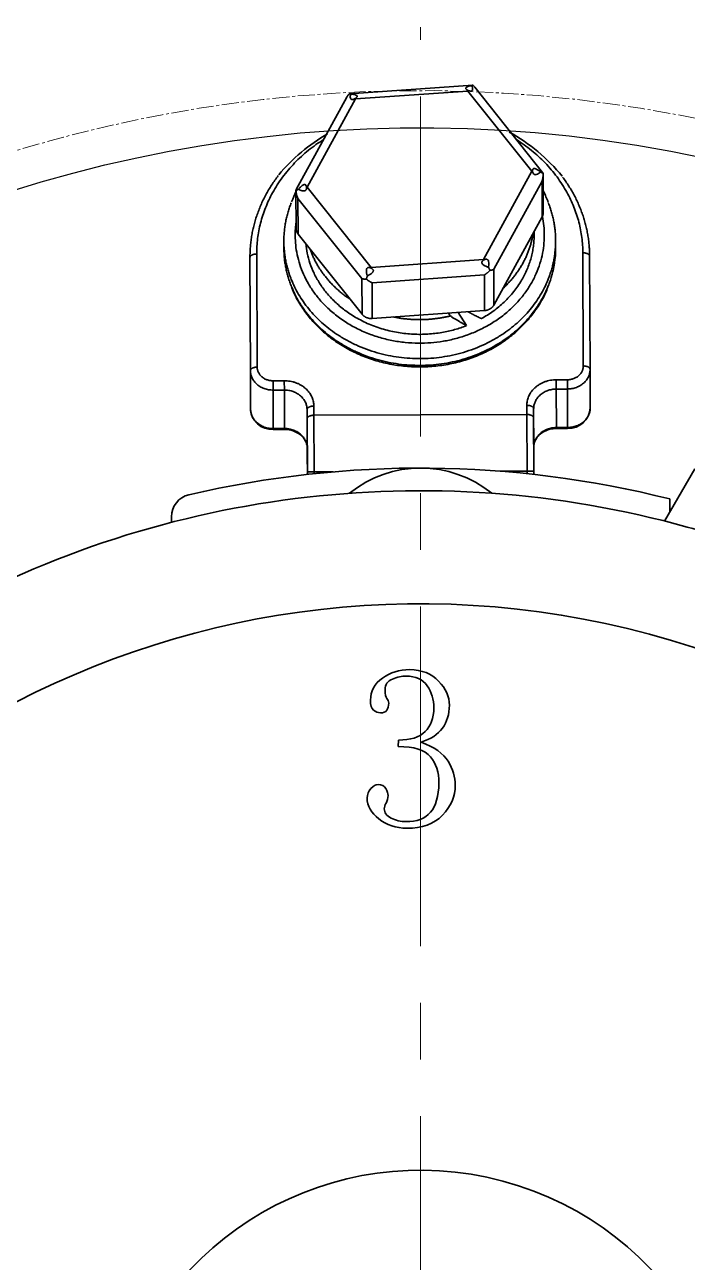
# Model space of a CAD drawing. Header units: millimetres. Extents: x -27384 to -11847, y 105622 to 113060.
# Drawn here: x -20653.7 to -20624.5, y 111218 to 111272.6 of the extents above; entities that cross this region are included whole.
import ezdxf

# ---------------------------------------------------------------- set-up
doc = ezdxf.new("R2010")
doc.units = ezdxf.units.MM
for name, pattern in [('CENTER2', [1.125, 0.75, -0.125, 0.125, -0.125]), ('DASHDOT', [25.4, 12.7, -6.35, 0, -6.35]), ('DASHED', [19.049999999999997, 12.7, -6.35]), ('HIDDEN', [9.524999999999999, 6.35, -3.175])]:
    doc.linetypes.add(name, pattern=pattern)
doc.layers.get('0').update_dxf_attribs({"color": 1, "linetype": 'DASHDOT'})
for name, color, linetype in [('01粗实线', 7, 'Continuous'), ('1', 4, 'Continuous'), ('3', 6, 'HIDDEN'), ('Default', 7, 'Continuous')]:
    doc.layers.add(name, color=color, linetype=linetype)
doc.layers.add('4虚线层', color=6, linetype='DASHED', lineweight=35)
doc.layers.add('图层3', color=7, linetype='Continuous', lineweight=35)

# ---------------------------------------------------------------- blocks, each defined once
blk = doc.blocks.new('G$CBB9FC1A2')
at = {"layer": 'Default', "color": 1, "linetype": 'CENTER2', "lineweight": 13, "ltscale": 20}
blk.add_line((3.637978807091713e-12, -66.1297639231343), (3.637978807091713e-12, 64.4583510189841), dxfattribs=at)
at = {"layer": 'Default', "color": 7, "linetype": 'CENTER2', "lineweight": 13}
blk.add_circle((-1.818989403545856e-11, -2.91038304567337e-11), 61.63746783566022, dxfattribs=at)
at = {"layer": '图层3'}
for p, q in [((2.30257624980004, 61.89707302319584), (-3.150239414502721, 61.51317283110984)), ((5.390358097796707, 58.03997903312847), (2.392027099616826, 61.80290351163421)), ((-3.252969351928186, 61.3670088123763), (-5.490124028161517, 57.28681358644099)), ((-2.867435459782428, 61.28196112555452), (-5.000788468874816, 57.39108274536557)), ((2.088199431316752, 61.63085778806999), (-2.867435459782428, 61.28196112555452)), ((4.91048131333082, 58.08887607041106), (2.088199431316752, 61.63085778806999)), ((2.777128304249345, 54.19799769023666), (4.910481313334458, 58.08887607041106)), ((5.416896491158695, 56.26606841944158), (5.410878374350432, 57.94867201038869)), ((-5.000788468874816, 57.39108274536557), (-2.178506586857111, 53.84910102769209)), ((5.362903399931383, 57.6535646510456), (3.229550390838995, 53.76268627085665)), ((5.368535405963485, 56.07891366291733), (5.362903399931383, 57.6535646510456)), ((-5.500169813010871, 57.24730280850781), (-5.494151696202607, 55.56469921751705)), ((-5.411428520154004, 56.89500827420852), (-5.405796514114627, 55.32035728608025)), ((-2.589146638136299, 53.35302655654959), (-5.411428520154004, 56.89500827420852)), ((5.368535405963485, 56.07891366291733), (3.235182396878372, 52.18803528272838)), ((-2.58351463210056, 51.77837556842132), (-5.405796514114627, 55.32035728608025)), ((5.012577663470438, 55.28358603319793), (5.012058426360454, 55.42875939070655)), ((-6.034079744295013, 54.99412799275888), (-6.03300698124076, 54.69419447120163)), ((5.964333880630875, 54.73710499337176), (5.963261117572983, 55.03703851491446)), ((-7.513382052075031, 49.29483567395073), (-7.531244238231011, 54.28891929388919)), ((-7.23184709821362, 54.43995881768933), (-7.213984912050364, 49.44587519779452)), ((-2.178506586857111, 53.84910102769209), (2.777128304249345, 54.19799769023666)), ((7.18282412219196, 49.49736782438413), (7.164961936032341, 54.49145144430804)), ((7.465431839103985, 54.34255744659458), (7.483294025267242, 49.34847382665612)), ((3.229550390838995, 53.76268627085665), (3.235182396878372, 52.18803528272838)), ((-2.58351463210056, 51.77837556842132), (-2.589146638136299, 53.35302655654959)), ((2.818016370347323, 53.51655640099489), (-2.137618520755495, 53.16765973846486)), ((-2.137618520755495, 53.16765973846486), (-2.131986514723394, 51.59300875033659)), ((2.823648376383062, 51.94190541286662), (2.818016370347323, 53.51655640099489)), ((2.823648376383062, 51.94190541286662), (-2.131986514723394, 51.59300875033659)), ((1.231696990729688, 51.82982562136021), (1.311771606880939, 51.7033962366404)), ((2.028615838411497, 51.27729074592935), (1.659585551085911, 51.85995069995988)), ((-7.507303061433049, 47.59521238520392), (-7.513382052075031, 49.29483567395073)), ((7.483294025267242, 49.34847382665612), (7.489373015905585, 47.64885053792386)), ((-6.511972268308455, 48.84229486367258), (-6.014354876951984, 48.84407467658457)), ((-6.511972268308455, 48.84229486367258), (-6.510506846723729, 48.43257805376197)), ((-6.014354876951984, 48.84407467658457), (-6.01288945536362, 48.43435786668852)), ((5.9875296073551, 48.8870014497661), (6.485146998711571, 48.88878126267809)), ((5.988995028939826, 48.47728463991371), (5.9875296073551, 48.8870014497661)), ((6.486612420299934, 48.47906445281114), (6.485146998711571, 48.88878126267809)), ((-6.01288945536362, 48.43435786668852), (-6.510506846723729, 48.43257805376197)), ((-6.510506846723729, 48.43257805376197), (-6.504427856085385, 46.73295476502972)), ((-6.006810464721639, 46.73473457792716), (-6.01288945536362, 48.43435786668852)), ((6.486612420299934, 48.47906445281114), (5.988995028939826, 48.47728463991371)), ((5.988995028939826, 48.47728463991371), (5.995074019585445, 46.77766135112324)), ((6.492691410941916, 46.77944116403523), (6.486612420299934, 48.47906445281114)), ((-5.010028638385847, 47.57478212412389), (-5.003949647743866, 45.87515883537708)), ((-5.007134993938962, 47.17027067975141), (-5.010028638385847, 47.57478212412389)), ((-4.710635814873967, 47.72662621123891), (-4.70774217043072, 47.32211476686643)), ((4.69183728592543, 47.35573395526444), (4.69183728592543, 47.76025574925006)), ((4.998387618477864, 45.91093388918671), (4.992308627835882, 47.61055717796262)), ((4.992308627835882, 47.61055717796262), (4.992308627835882, 47.206035383977)), ((-5.007134993938962, 47.17027067975141), (-5.001056003304257, 45.47064739099005)), ((-5.007134251358366, 47.17009948636405), (-5.007134993938962, 47.17027067975141)), ((-4.996943744921737, 44.82079782251094), (-5.007134251358366, 47.17009948636405)), ((-4.70774217043072, 47.32211476686643), (-4.707738094912202, 47.32131020272209)), ((-4.707738094912202, 47.32131020272209), (4.691838965751231, 47.35492938254902)), ((-4.707738094912202, 47.32131020272209), (-4.697009989791695, 44.82211340985668)), ((4.691838965751231, 47.35492938254902), (4.69183728592543, 47.35573395526444)), ((4.698989696833451, 44.85571979061933), (4.691838965751231, 47.35492938254902)), ((4.992308627835882, 47.206035383977), (4.998387618481502, 45.50641209520109)), ((4.992308627835882, 47.206035383977), (4.992309109868074, 47.20586418964376)), ((4.992309109868074, 47.20586418964376), (4.998924000006809, 44.85654973700002)), ((-6.504427856085385, 46.73295476502972), (-6.006810464721639, 46.73473457792716)), ((-6.504427856085385, 46.73295476502972), (-6.504284133086912, 46.69277129256807)), ((-6.504284133086912, 46.69277129256807), (-6.006666741726804, 46.69455110548006)), ((-6.006810464721639, 46.73473457792716), (-6.006666741726804, 46.69455110548006)), ((5.995074019585445, 46.77766135112324), (6.492691410941916, 46.77944116403523)), ((5.995217705654795, 46.73748820168839), (5.995074019585445, 46.77766135112324)), ((5.995217742576642, 46.7374778786907), (6.492835133936751, 46.73925769160269)), ((6.492835133936751, 46.73925769160269), (6.492691410941916, 46.77944116403523)), ((4.998387618481502, 45.50641209520109), (4.998387618477864, 45.91093388918671)), ((-5.003949647743866, 45.87515883537708), (-5.001056003304257, 45.47064739099005)), ((-5.001056003304257, 45.47064739099005), (-5.001052084713592, 45.47002810404229)), ((-5.001052084713592, 45.47002810404229), (-4.996943744921737, 44.82079782251094)), ((4.998388129904924, 45.50579279607337), (4.998387618481502, 45.50641209520109)), ((4.998924000006809, 44.85654973700002), (4.998388129904924, 45.50579279607337)), ((-4.697009989773505, 44.82211340677168), (-4.996943744925375, 44.82079782251094)), ((-4.996936071136588, 44.81972508002946), (-4.996943744921737, 44.82079782248184)), ((-4.697008713112155, 44.82187059095304), (-4.996936071136588, 44.81972508002946)), ((-4.996165780637966, 44.71204380558629), (-4.996936071136588, 44.81972508002946)), ((-4.697009989791695, 44.82211340985668), (-4.69700830493457, 44.82187059380522)), ((-3.854654422895692, 44.82488341379212), (-4.697008713112155, 44.82187059095304)), ((-4.697008713112155, 44.82187059095304), (-4.696455369747127, 44.74451747740386)), ((4.698988968197227, 44.85547696854337), (3.533912324732228, 44.85130987453158)), ((4.698988560005091, 44.85547696844151), (4.698988507894683, 44.8557197903574)), ((4.698988963515148, 44.7442514776194), (4.698988968197227, 44.85547696854337)), ((4.998924000003171, 44.85547696707363), (4.698988968197227, 44.85547696708818)), ((4.998924000006809, 44.85654973700002), (4.698989696833451, 44.85571979061933)), ((4.998924000006809, 44.85654973700002), (4.998924000003171, 44.85547696707363)), ((4.998924000003171, 44.85547696707363), (4.998924000006809, 44.71173551342508)), ((10.77138714165631, 42.6514249973261), (12.10508957859565, 44.96146538030007)), ((10.9976327999866, 43.62545823917026), (10.9976327999866, 43.04329397255788)), ((-10.99763279997205, 42.5936486821156), (-10.99763279997205, 42.83934955888253)), ((-0.9829501425010676, 32.70113066001795), (-0.9809600503795082, 32.98398960275517))]:
    blk.add_line(p, q, dxfattribs=at)
for radius in [38.9916072, 13.9969872]:
    blk.add_circle((-1.818989403545856e-11, -2.91038304567337e-11), radius, dxfattribs=at)
for centre, radius, start, end in [((-0.02792372394105769, 52.71120371729194), 8.13160669646279, 120.0923411377635, 140.0526376114117), ((-0.02792372394105769, 52.71120371729194), 8.13160669646279, 39.3794007956002, 60.97874093768623), ((-4.906990589486668, 56.05880275052914), 1.33557778764406, 94.02720856918498, 95.27522336217204), ((1.605878809557908, 55.24040435710049), 4.293945316269731, 20.15122918909806, 27.26545205575764), ((-6.552869625982567, 47.64739457622636), 0.9558588618540773, 183.129443593355, 272.9135512326338), ((6.535548620140617, 47.69315464072861), 0.9548527799923683, 267.4361289298895, 357.3405850002982), ((-1.818989403545856e-11, -2.91038304567337e-11), 44.99031600000001, 75.8509954910643, 103.1365587868974), ((2.182787284255028e-11, 39.99139200021455), 4.998923999999975, 51.03224424958437, 128.9677557504805), ((-1.818989403545856e-11, -2.91038304567337e-11), 43.9905312, 74.47751218596103, 165.5224878140641), ((-9.997847999969963, 42.83934955888253), 0.999784799999883, 103.1365587868496, 180), ((-1.818989403545856e-11, -2.91038304567337e-11), 43.9905312, 71.80289169026915, 74.47751218596103)]:
    blk.add_arc(centre, radius, start, end, dxfattribs=at)
for points, degree in [([(1.996099492695066, 61.76324008980009), (1.993721405146061, 61.75738080941665), (1.99274553813666, 61.75103113628575), (1.993484450216783, 61.74466621714237)], 3), ([(1.993484450216783, 61.74466621714237), (1.994224241683696, 61.73829372310138), (1.996693951463385, 61.73176588406204), (2.000432521177572, 61.72557801719813)], 3), ([(2.014301961422461, 61.786901052139), (2.006319859439827, 61.77995146917237), (1.999654483275663, 61.77199909726914), (1.996099492695066, 61.76324008980009)], 3), ([(2.000432521177572, 61.72557801719813), (2.00557288033815, 61.71706998859008), (2.013147296886018, 61.70895794969692), (2.021725699542003, 61.70153914716502)], 3), ([(2.041524541069521, 61.80541802485823), (2.031561323663482, 61.79989531908359), (2.022215670207515, 61.79379108884314), (2.014301961422461, 61.786901052139)], 3), ([(2.135269718186464, 61.84209244328667), (2.101922637855751, 61.83224176193471), (2.069264942565496, 61.8207947921037), (2.041524541069521, 61.80541802485823)], 3), ([(2.237896806622302, 61.86724763686652), (2.202926150890562, 61.8600349399494), (2.168437252403237, 61.85189008692396), (2.135269718186464, 61.84209244328667)], 3), ([(2.256421837599191, 61.87096920583281), (2.250229937162658, 61.86975736291788), (2.244054168284492, 61.86851759256388), (2.237896806622302, 61.86724763686652)], 3), ([(-2.883947975831688, 61.30236826986948), (-2.875697534906067, 61.29233008238953), (-2.867435459786066, 61.28196112553996)], 2), ([(2.021725699542003, 61.70153914716502), (2.037583133187582, 61.68782526902214), (2.057148176369083, 61.67587862104119), (2.077385360127664, 61.66508434092975)], 3), ([(2.077385360127664, 61.66508434092975), (2.085006473003887, 61.66101932730817), (2.092791084654891, 61.65710203308845), (2.100683179040061, 61.65330638618616)], 3), ([(2.088199431313114, 61.63085778808454), (2.09444470501694, 61.64224812069733), (2.100683179043699, 61.65330638618616)], 2), ([(4.91048131333082, 58.08887607041106), (4.924988662161923, 58.08989744621795), (4.939478713036806, 58.09059993024857)], 2), ([(4.939739373941848, 58.10538065321452), (4.939552041189017, 58.10047700490395), (4.939470429701032, 58.09554740552267), (4.939478713036806, 58.09059993024857)], 3), ([(4.950853921734961, 58.16864501082455), (4.943323762945511, 58.14914385530574), (4.94057654446442, 58.12729454621149), (4.939739373941848, 58.10538065321452)], 3), ([(4.967772745654656, 58.19653850772011), (4.960253913384804, 58.18862441966485), (4.954809009890596, 58.17888766188116), (4.950853921734961, 58.16864501082455)], 3), ([(4.986508026344382, 58.20997101195098), (4.979308438636508, 58.20668142287468), (4.972974677508319, 58.20201389874273), (4.967772745654656, 58.19653850772011)], 3), ([(5.01044809654195, 58.21586897605448), (5.00193725949066, 58.21522954743705), (4.993706745015515, 58.21326020396373), (4.986508026344382, 58.20997101195098)], 3), ([(5.048880806705711, 58.21184957920923), (5.036035276880284, 58.21505116106709), (5.022785229924921, 58.21679587851395), (5.01044809654195, 58.21586897605448)], 3), ([(5.086587191268336, 58.1987120204285), (5.074268722422858, 58.2040582230693), (5.061613173438673, 58.2086762018007), (5.048880806705711, 58.21184957920923)], 3), ([(5.184949845071969, 58.1414410044963), (5.153797375936847, 58.16318037452584), (5.121105647613149, 58.18373104627244), (5.086587191268336, 58.1987120204285)], 3), ([(5.27340355078195, 58.07341291502235), (5.244838563525263, 58.0971504200279), (5.215479720041913, 58.12013610420399), (5.184949845071969, 58.1414410044963)], 3), ([(5.300937047159096, 58.05008324823575), (5.291834847666905, 58.05793928266212), (5.282659804237483, 58.06572096819582), (5.27340355078195, 58.07341291502235)], 3), ([(-5.041133122453175, 57.30349792382913), (-5.033615862670558, 57.32660550926812), (-5.030875336760801, 57.35032599167607), (-5.03004206730111, 57.3733305825881)], 3), ([(-5.03004206730111, 57.3733305825881), (-5.029855607488571, 57.37847829516977), (-5.029774719532725, 57.38361018877185), (-5.029783596721245, 57.3887236975861)], 3), ([(-5.501300793130213, 57.17975762962305), (-5.569429450250027, 57.04249231200083), (-5.626660719211941, 56.90527704976557), (-5.692298150013812, 56.74464577200706)], 3), ([(-5.390770181027619, 57.29734398261644), (-5.381679025496851, 57.29257572448114), (-5.37251510743954, 57.28790458002186), (-5.363270075231412, 57.28334997633647)], 3), ([(-5.363270075231412, 57.28334997633647), (-5.334739716945478, 57.26929437628132), (-5.305416423288989, 57.25624805763073), (-5.274923715660407, 57.24533476587385)], 3), ([(-5.274923715660407, 57.24533476587385), (-5.24380917182134, 57.23419891991944), (-5.21115737647051, 57.2248130961234), (-5.176682104120118, 57.2219059238414)], 3), ([(-5.176682104120118, 57.2219059238414), (-5.164379046189424, 57.22086845243757), (-5.151739465283754, 57.22071498146397), (-5.139023411320522, 57.22210248938063)], 3), ([(-5.139023411320522, 57.22210248938063), (-5.126194339263748, 57.22350232921599), (-5.112961532347981, 57.22657775216794), (-5.100640885724715, 57.23211418060237)], 3), ([(-5.100640885724715, 57.23211418060237), (-5.09214142214114, 57.23593351517047), (-5.083922136200272, 57.24104224215262), (-5.07673349387187, 57.24714867419971)], 3), ([(-5.07673349387187, 57.24714867419971), (-5.069543983714539, 57.25325584341772), (-5.063219376075722, 57.26048258805531), (-5.058025211241329, 57.26812955988862)], 3), ([(-5.058025211241329, 57.26812955988862), (-5.050517605373898, 57.27918243411114), (-5.045081435619068, 57.29136105661746), (-5.041133122453175, 57.30349792382913)], 3), ([(2.777128304245707, 54.19799769022211), (2.785390379369346, 54.18762873337255), (2.793643092150887, 54.17695535795065)], 2), ([(2.80886060883131, 54.18401143634401), (2.803741226958664, 54.18175630737096), (2.798669582574803, 54.17939852048585), (2.793643092150887, 54.17695535795065)], 3), ([(2.880962123606878, 54.20573390800564), (2.855896244487667, 54.20250869434676), (2.83173859267481, 54.19408937278786), (2.80886060883131, 54.18401143634401)], 3), ([(2.921043932499742, 54.20516107634467), (2.907804976941406, 54.2076151874935), (2.894127551349811, 54.20742789676297), (2.880962123606878, 54.20573390800564)], 3), ([(2.947608222100826, 54.19596422245377), (2.939313977774873, 54.20041555658099), (2.930203352763783, 54.20346319051168), (2.921043932499742, 54.20516107634467)], 3), ([(2.970031230619497, 54.17869555577636), (2.96355119918735, 54.18554771449999), (2.955901465258648, 54.19151342564146), (2.947608222100826, 54.19596422245377)], 3), ([(2.992221927048377, 54.14437492814614), (2.986707394360565, 54.15675489675777), (2.979424550158001, 54.16876280821452), (2.970031230619497, 54.17869555577636)], 3), ([(3.004582872261381, 54.1062048074964), (3.001622619678528, 54.1191910575435), (2.997687879294972, 54.13210402122058), (2.992221927048377, 54.14437492814614)], 3), ([(3.013356762370677, 53.99534576304723), (3.014236440103559, 54.03223125630757), (3.012878006251412, 54.06981511398044), (3.004582872261381, 54.1062048074964)], 3), ([(-2.313826885048911, 53.49244931239809), (-2.280648344985821, 53.50926973097376), (-2.247953406338638, 53.52725341740006), (-2.216580018000968, 53.547292643736)], 3), ([(-2.216580018000968, 53.547292643736), (-2.184566833773715, 53.56774052900437), (-2.153253505792236, 53.59035613891319), (-2.127051775434666, 53.61780175920285)], 3), ([(-2.178506586853473, 53.84910102767753), (-2.184751860560937, 53.83771069503564), (-2.1909880627245, 53.82601724163396)], 2), ([(-2.176030111790169, 53.8179864010599), (-2.18096259738013, 53.82075695248204), (-2.185952992040257, 53.82342991211044), (-2.1909880627245, 53.82601724163396)], 3), ([(-2.11503139848719, 53.77316036450793), (-2.132573568324005, 53.79123952132068), (-2.1539873479378, 53.8056050955056), (-2.176030111790169, 53.8179864010599)], 3), ([(-2.127051775434666, 53.61780175920285), (-2.117701264629432, 53.62759617224219), (-2.10898844006806, 53.63812341104494), (-2.101730181966559, 53.64950138323184)], 3), ([(-2.091855045950069, 53.74095660242892), (-2.097580782436125, 53.75289419469482), (-2.105817671403202, 53.76366459410929), (-2.11503139848719, 53.77316036450793)], 3), ([(-2.101730181966559, 53.64950138323184), (-2.094407413711451, 53.6609804808395), (-2.088448830971174, 53.67365374501969), (-2.085513260517473, 53.6868181580503)], 3), ([(-2.084012538001843, 53.71455305357813), (-2.085112233398831, 53.72370276681613), (-2.08789367402278, 53.73269753514614), (-2.091855045950069, 53.74095660242892)], 3), ([(-2.085513260517473, 53.6868181580503), (-2.083488141630369, 53.69589969837398), (-2.082912975351064, 53.70540444472863), (-2.084012538001843, 53.71455305357813)], 3), ([(2.999598642622004, 53.85282765781449), (3.001365041829558, 53.86435580038233), (3.003009332798683, 53.8759069857042), (3.004509927952313, 53.88748078176286)], 3), ([(3.004509927952313, 53.88748078176286), (3.009140795245912, 53.92319775282522), (3.012494665330451, 53.95919744066487), (3.013356762370677, 53.99534576304723)], 3), ([(-2.346254971471353, 53.47645802500483), (-2.335391894757777, 53.48167402127001), (-2.324578123039828, 53.48699879158812), (-2.313826885048911, 53.49244931239809)], 3), ([(-0.9809600503795082, 32.98398960275517), (-0.4493803131954337, 32.98024960202747), (-0.0583379371164483, 33.10430348376394), (0.1970439561955573, 33.35611693603278)], 3), ([(0.4330990635098715, 32.24734996010375), (0.1791660176604637, 32.54454888113833), (-0.2904334206650674, 32.69625836551131), (-0.9829501425010676, 32.70113066001795)], 3), ([(1.53143521176753, 31.00083405729674), (1.527866770720721, 30.49363871173409), (1.339423008539598, 30.05114663782297), (0.9611584230369772, 29.66363839084806)], 3)]:
    blk.add_open_spline(points, degree=degree, dxfattribs=at)
for points, knots in [([(2.100683179040061, 61.65330638618616), (2.121723438162007, 61.64604310139839), (2.143069501373247, 61.63957763266808), (2.187053917426965, 61.63006229093298), (2.210022485829541, 61.62694195521181), (2.252681590049178, 61.6302371279744), (2.271560276283708, 61.63786252430873), (2.294007838849211, 61.66130767774303), (2.298818770919752, 61.67589140521886), (2.30484629111379, 61.7201849432895), (2.298665960111975, 61.75046963487694), (2.281452225419343, 61.81104529685399), (2.269697477513546, 61.84108799464593), (2.256421837599191, 61.87096920583281)], [0, 0, 0, 0, 0.1250000000000011, 0.1250000000000011, 0.2500000000000021, 0.2500000000000021, 0.3750000000000032, 0.3750000000000032, 0.5000000000000042, 0.5000000000000042, 0.7500000000000021, 0.7500000000000021, 1, 1, 1, 1]), ([(-3.08943177648689, 61.49459957302315), (-3.095998504741146, 61.46341680856131), (-3.10099319337678, 61.43236701226851), (-3.10468940343344, 61.37097229805659), (-3.104208062533871, 61.34011658438249), (-3.088329982303549, 61.29709052749968), (-3.080371590905997, 61.28342361995601), (-3.05257626628736, 61.26320669971756), (-3.031875474469416, 61.25822634379438), (-2.965920331269444, 61.26230804357328), (-2.923031955568149, 61.28207780735102), (-2.883947975831688, 61.30236826986948)], [0, 0, 0, 0, 0.2500000000000006, 0.2500000000000006, 0.5000000000000012, 0.5000000000000012, 0.6250000000000001, 0.6250000000000001, 0.7499999999999989, 0.7499999999999989, 1, 1, 1, 1]), ([(-2.883947975831688, 61.30236826986948), (-2.866663656812307, 61.31422642480175), (-2.850197479798226, 61.32660681250854), (-2.820779790272354, 61.35368444454798), (-2.807663678919198, 61.36851420639141), (-2.794397598558135, 61.39974939046078), (-2.796154660009051, 61.41591128130676), (-2.81595891797042, 61.44067737388832), (-2.831955607860436, 61.44964914555021), (-2.884194368456519, 61.47093631786993), (-2.923912670481513, 61.47818991176609), (-3.005625398942357, 61.48931396810804), (-3.047335609506263, 61.49253088781552), (-3.08943177648689, 61.49459957302315)], [0, 0, 0, 0, 0.1250000000000001, 0.1250000000000001, 0.2500000000000002, 0.2500000000000002, 0.3750000000000003, 0.3750000000000003, 0.5000000000000004, 0.5000000000000004, 0.7500000000000002, 0.7500000000000002, 1, 1, 1, 1]), ([(4.939478713036806, 58.09059993024857), (4.9430392215545, 58.0710217438027), (4.947801112004527, 58.0514894748776), (4.96237171170651, 58.01267784653464), (4.972294305804098, 57.99310584993509), (5.001955367621122, 57.96024731914804), (5.022690919900924, 57.94808035949245), (5.065031429599912, 57.93917662234162), (5.085864382999716, 57.94096643121156), (5.143991408574948, 57.95326782838674), (5.177564637855539, 57.96991432752111), (5.241914940259448, 58.00703871285077), (5.271950066591671, 58.02799947871245), (5.300937047159096, 58.05008324823575)], [0, 0, 0, 0, 0.1249999999999988, 0.1249999999999988, 0.2499999999999977, 0.2499999999999977, 0.3749999999999965, 0.3749999999999965, 0.4999999999999953, 0.4999999999999953, 0.7499999999999977, 0.7499999999999977, 1, 1, 1, 1]), ([(-5.029783596721245, 57.3887236975861), (-5.03334180272941, 57.40765812770405), (-5.038099598827102, 57.42604565659713), (-5.05265496746506, 57.46059883662383), (-5.062566285367211, 57.47701812512241), (-5.092191112435103, 57.49974579051195), (-5.11290033230398, 57.50455048101139), (-5.155185918734787, 57.49809823658143), (-5.175991394447919, 57.48862595007813), (-5.23404112152275, 57.45471268490655), (-5.267568841994944, 57.42534239246743), (-5.331830841911142, 57.36352953889582), (-5.361824128878652, 57.33087091668858), (-5.390770181027619, 57.29734398261644)], [0, 0, 0, 0, 0.125, 0.125, 0.25, 0.25, 0.375, 0.375, 0.5, 0.5, 0.75, 0.75, 1, 1, 1, 1]), ([(2.793643092150887, 54.17695535795065), (2.776164492719545, 54.16431857820135), (2.759582367212715, 54.15067940794688), (2.730176166387537, 54.1192538971809), (2.717135830185725, 54.10122588224476), (2.704155905161315, 54.06000674600364), (2.706025937412051, 54.03653325540654), (2.725946346177807, 53.99650637405284), (2.741982106352225, 53.979871216623), (2.794120260990894, 53.93707314175845), (2.833896575670224, 53.91707305262389), (2.915504764019715, 53.8812775418628), (2.957315557934635, 53.86634668178158), (2.999598642622004, 53.85282765781449)], [0, 0, 0, 0, 0.125, 0.125, 0.25, 0.25, 0.375, 0.375, 0.5, 0.5, 0.75, 0.75, 1, 1, 1, 1]), ([(-2.1909880627245, 53.82601724163396), (-2.212026019424229, 53.83263677013747), (-2.233367988199461, 53.83795749880665), (-2.277337173196429, 53.84321439222549), (-2.300294465403567, 53.84318201983115), (-2.342917334859521, 53.82975598168559), (-2.361769688690401, 53.81476831616601), (-2.384162327991362, 53.77596718118002), (-2.388945782375231, 53.75370097604173), (-2.394896004061593, 53.6877955700038), (-2.388670164255018, 53.6447870851116), (-2.371368127071037, 53.5595229548926), (-2.359571539800527, 53.51778240076965), (-2.346254971471353, 53.47645802500483)], [0, 0, 0, 0, 0.1249999999999989, 0.1249999999999989, 0.2499999999999979, 0.2499999999999979, 0.3749999999999968, 0.3749999999999968, 0.4999999999999958, 0.4999999999999958, 0.7499999999999979, 0.7499999999999979, 1, 1, 1, 1]), ([(-5.676746750858001, 52.95045465319708), (-5.636263673881331, 52.84370675834361), (-5.530410000348638, 52.56878555461299), (-5.253999612057669, 52.09494288693531), (-4.870752693790564, 51.57571301930875), (-4.413643582414807, 51.09643501880055), (-3.896499756723642, 50.66865329199936), (-3.324416794133867, 50.29713803662162), (-2.705921093831421, 49.98754463276418), (-2.049543464923772, 49.74421503346821), (-1.364555984237086, 49.57066567150468), (-0.6605826691120456, 49.46939105787897), (0.05248226396361133, 49.44188203375961), (0.7646226416982245, 49.48860744992271), (1.465826064933935, 49.60901775106322), (2.146203316264291, 49.80154668554314), (2.796135830169078, 50.06363462026638), (3.406306355922425, 50.39169665491499), (3.96816091927758, 50.78130512902862), (4.472800564824865, 51.22659808966273), (4.915786316025333, 51.72263925368316), (5.279970976891491, 52.25690209619643), (5.520575717589963, 52.69619214154955), (5.60273171123481, 52.93214571622957), (5.621912942417111, 52.9876984104194)], [0, 0, 0, 0, 0.02350353713391665, 0.07123120161941632, 0.11905658435557, 0.1669899636663913, 0.2150287232758041, 0.2631612856308087, 0.3113716199105258, 0.3596430645916086, 0.4079608316550208, 0.456313133115607, 0.504691200649213, 0.5530885583993389, 0.6014988523078223, 0.6499155114649879, 0.6983304908539792, 0.7467323360699559, 0.7951053479429019, 0.8434295557498187, 0.8916819565229661, 0.9398393795986738, 0.9878829320880901, 1, 1, 1, 1]), ([(-6.006666741730442, 46.69455110548006), (-5.956165500836505, 46.69327529123984), (-5.824240319110686, 46.68857857394323), (-5.588319343689363, 46.6323068721249), (-5.348194677742867, 46.50629327891511), (-5.159588453887409, 46.3301639099227), (-5.039537097487482, 46.12488009539084), (-5.00576343035209, 45.9626635510358), (-5.00410337489302, 45.88426578394137), (-5.003948208915972, 45.87489064929832)], [0, 0, 0, 0, 0.08581549838839508, 0.2631955536296097, 0.4406450398305794, 0.6184408718902042, 0.7982461429039222, 0.9792625842782093, 1, 1, 1, 1]), ([(4.998388098094438, 45.9106656997028), (4.999815178565768, 45.94851696222031), (5.005495334295119, 46.05497083143564), (5.070999496259901, 46.24925225833431), (5.229325467054878, 46.45549544284586), (5.45241312989674, 46.61607513319177), (5.721234841235855, 46.71790163665719), (5.896127421456185, 46.73146213087603), (5.995217742576642, 46.73747787867615)], [0, 0, 0, 0, 0.08379726751546815, 0.2763978004044826, 0.4660961375926474, 0.6503712509146644, 0.8312123367020229, 1, 1, 1, 1]), ([(-1.683523359588435, 35.72011962959368), (-1.337817539188109, 35.96959485438128), (-0.9346846454209299, 36.09526641300181), (0.05532165410477319, 36.08830109056726), (0.478409150528023, 35.91462521109497), (1.117490666223603, 35.24684058403363), (1.275957191690395, 34.89457305098767), (1.270535906252917, 34.12402627599658), (1.165719626151258, 33.78336534398841), (0.7619040433091868, 33.23021479371528), (0.4483427294617286, 33.02758186789288), (0.02309358124693972, 32.89401441300288)], [0.5951838275903565, 0.5951838275903565, 0.5951838275903565, 0.5951838275903565, 0.6635887407248922, 0.6635887407248922, 0.7444977777657408, 0.7444977777657408, 0.8254068148065893, 0.8254068148065893, 0.9127034074032946, 0.9127034074032946, 1, 1, 1, 1]), ([(-1.772361671697581, 34.18445194885135), (-1.87929777012323, 34.18916613681358), (-1.981792944108747, 34.22494238855143), (-2.166016338513145, 34.38230634834326), (-2.213755763747031, 34.52895581735356), (-2.209432460171229, 35.14344248603447), (-2.031565941029839, 35.46895810407295), (-1.683523359588435, 35.72011962959368)], [0.4651929930737929, 0.4651929930737929, 0.4651929930737929, 0.4651929930737929, 0.4988376796545505, 0.4988376796545505, 0.5324823662353076, 0.5324823662353076, 0.5951838275903565, 0.5951838275903565, 0.5951838275903565, 0.5951838275903565]), ([(-1.244913117938268, 35.67313965070935), (-1.459351608100405, 35.5871709609346), (-1.563660117510153, 35.42664913189947), (-1.566645255694311, 35.00236071783002), (-1.543187286271859, 34.87051344344218), (-1.436650825704419, 34.76246725782403), (-1.407835610894836, 34.69886196801963), (-1.409345335956459, 34.48427932181221), (-1.439361468423158, 34.37719387031393), (-1.547750773381267, 34.22188862650364), (-1.640720268911537, 34.17864864833246), (-1.772361671697581, 34.18445194885135)], [0.3405359478434228, 0.3405359478434228, 0.3405359478434228, 0.3405359478434228, 0.3603326673879375, 0.3603326673879375, 0.3805897757590689, 0.3805897757590689, 0.4008468841301998, 0.4008468841301998, 0.4330199386019966, 0.4330199386019966, 0.4651929930737929, 0.4651929930737929, 0.4651929930737929, 0.4651929930737929]), ([(0.2893134616133466, 35.37947244904353), (0.09067464644977008, 35.65976804138336), (-0.2198079360277916, 35.8024867377826), (-0.8294177263742313, 35.80677572941931), (-1.029712856940023, 35.75941373546084), (-1.244913117938268, 35.67313965070935)], [0.228729473829045, 0.228729473829045, 0.228729473829045, 0.228729473829045, 0.3065467797430521, 0.3065467797430521, 0.3405359478434228, 0.3405359478434228, 0.3405359478434228, 0.3405359478434228]), ([(0.1970439561955573, 33.35611693603278), (0.4499702543726016, 33.60550910509482), (0.5816608331479074, 33.95329663895245), (0.587459549849882, 34.7774890754954), (0.4873096926603466, 35.10008359538915), (0.2893134616133466, 35.37947244904353)], [0.0840012094539951, 0.0840012094539951, 0.0840012094539951, 0.0840012094539951, 0.1636445738734014, 0.1636445738734014, 0.228729473829045, 0.228729473829045, 0.228729473829045, 0.228729473829045]), ([(0.02309358124693972, 32.89401441300288), (0.6068092549248831, 32.67531433484692), (1.004757497204992, 32.39451869192999), (1.429050495105912, 31.69898251998529), (1.533905670952663, 31.35196929653466), (1.53143521176753, 31.00083405729674)], [0, 0, 0, 0, 0.4999999999999993, 0.4999999999999993, 1, 1, 1, 1]), ([(0.4353476744363434, 29.79414291601279), (0.6759286353953939, 30.07488161497167), (0.8012462125625461, 30.50362806807971), (0.8087262139815721, 31.56678754245513), (0.6846380203096487, 31.95295304023603), (0.4330990635098715, 32.24734996010375)], [0.7113735564302097, 0.7113735564302097, 0.7113735564302097, 0.7113735564302097, 0.8116175504410247, 0.8116175504410247, 0.8934834788831897, 0.8934834788831897, 0.8934834788831897, 0.8934834788831897]), ([(-1.844316154085391, 29.50292325444752), (-2.186339179133938, 29.77174211746024), (-2.362127638447419, 30.07718939507322), (-2.358559197400609, 30.58438474063587), (-2.303918489786156, 30.72543678073271), (-2.195803680293466, 30.84172699793999)], [0.3155922911637348, 0.3155922911637348, 0.3155922911637348, 0.3155922911637348, 0.3904763575274509, 0.3904763575274509, 0.4237581648002137, 0.4237581648002137, 0.4237581648002137, 0.4237581648002137]), ([(-2.195803680293466, 30.84172699793999), (-2.085240988315491, 30.96065020120295), (-1.979951492565306, 31.02066177083179), (-1.716600063133228, 31.01880892645568), (-1.59996672658599, 30.95946290018037), (-1.537390794783278, 30.84197176528687)], [0.4237581648002137, 0.4237581648002137, 0.4237581648002137, 0.4237581648002137, 0.4448603134419401, 0.4448603134419401, 0.4780208327360819, 0.4780208327360819, 0.4780208327360819, 0.4780208327360819]), ([(-1.537390794783278, 30.84197176528687), (-1.471707065029477, 30.71864550022292), (-1.436520386996563, 30.62179169016599), (-1.438030112058186, 30.40720904397313), (-1.468080556456698, 30.29524671415857), (-1.576675733012962, 30.11068020042148), (-1.601677739421575, 30.02306795025652), (-1.60335902414954, 29.78410091243859), (-1.50674787988828, 29.651738959059), (-1.302673852860607, 29.54300653477549)], [0.4780208327360819, 0.4780208327360819, 0.4780208327360819, 0.4780208327360819, 0.4906772474393928, 0.4906772474393928, 0.5128259731701874, 0.5128259731701874, 0.5349746989009816, 0.5349746989009816, 0.5806564457207445, 0.5806564457207445, 0.5806564457207445, 0.5806564457207445]), ([(0.9611584230369772, 29.66363839084806), (0.5853483080354636, 29.27864459434932), (0.06460656991839642, 29.08956895419396), (-1.086336714251956, 29.09766657042201), (-1.499944949493511, 29.23225879945676), (-1.844316154085391, 29.50292325444752)], [0.1038107121323996, 0.1038107121323996, 0.1038107121323996, 0.1038107121323996, 0.226751713519234, 0.226751713519234, 0.3155922911637348, 0.3155922911637348, 0.3155922911637348, 0.3155922911637348]), ([(-1.302673852860607, 29.54300653477549), (-1.102412596799695, 29.43630558816949), (-0.8843602989618375, 29.38399560221296), (-0.1674591855153267, 29.37895174804726), (0.194390544500493, 29.51296525803627), (0.4353476744363434, 29.79414291601279)], [0.5806564457207445, 0.5806564457207445, 0.5806564457207445, 0.5806564457207445, 0.6242288159572327, 0.6242288159572327, 0.7113735564302097, 0.7113735564302097, 0.7113735564302097, 0.7113735564302097])]:
    blk.add_open_spline(points, degree=3, knots=knots, dxfattribs=at)
for points, weights in [([(2.303155090827204, 61.89711336299661), (2.284200138816232, 61.89568100600445), (2.256421837595553, 61.87096920583281)], [1, 0.9886295589109602, 1]), ([(2.392027099616826, 61.80290351163421), (2.350413042062428, 61.85512941858906), (2.303155090827204, 61.89711336299661)], [1, 0.9945859280487312, 1]), ([(-3.150768957901164, 61.51313513617788), (-3.208490957091271, 61.44812995086249), (-3.252969351931824, 61.36700881236175)], [1, 0.9902702378735937, 1]), ([(-3.08943177648689, 61.49459957302315), (-3.125966377752775, 61.51478348573437), (-3.150768957901164, 61.51313513617788)], [1, 0.9886295589047184, 1]), ([(-4.27852643760707, 59.49656455147488), (-7.243217804931191, 57.61909151932923), (-7.231847098217258, 54.43995881768933)], [1, 0.8908474803153636, 1]), ([(7.164961936028703, 54.49145144430804), (7.153736821415805, 57.6298780918587), (4.23599988022761, 59.48870594034088)], [1, 0.8931958652941407, 1]), ([(-6.282625416279188, 57.89833201220608), (-7.538283113728539, 56.25691651932721), (-7.531244238231011, 54.28891929388919)], [1, 0.9570164761150474, 1]), ([(5.40921745556625, 57.99898533406667), (5.365342166827759, 58.02882815824705), (5.300937047155458, 58.05008324823575)], [1, 0.9886295588807329, 1]), ([(5.362903399927745, 57.65356465103105), (5.420141287806473, 57.82536629840615), (5.40921745556625, 57.99898533406667)], [1, 0.9659258262907726, 1]), ([(5.40921745556625, 57.99898533406667), (5.405119638911856, 58.02145320513227), (5.390358097793069, 58.03997903312847)], [1, 0.9945859280322266, 1]), ([(7.465431839100347, 54.34255744659458), (7.458645515256649, 56.23994382706587), (6.273322658893449, 57.83462303641136)], [1, 0.9598657691581035, 1]), ([(-5.490124028161517, 57.28681358644099), (-5.504142015553953, 57.26124712657474), (-5.498630641894124, 57.23102888042922)], [1, 0.990270237862331, 1]), ([(-5.390770181023981, 57.29734398261644), (-5.454990866321168, 57.26703311770689), (-5.498630641894124, 57.23102888042922)], [1, 0.9886295588732379, 1]), ([(-5.498630641894124, 57.23102888042922), (-5.487706809653901, 57.0574098447687), (-5.411428520154004, 56.89500827420852)], [1, 0.9659258262907071, 1]), ([(-5.707441907255998, 56.70147196904873), (-6.379421601413924, 55.01033104529779), (-5.707740614299837, 53.32030253837002)], [1, 0.9455686587327927, 1]), ([(5.368535405963485, 56.07891366291733), (5.417248116875271, 56.16775748431974), (5.416896491155057, 56.26606841942703)], [1, 0.9751714127061559, 1]), ([(5.963261117572983, 55.03703851491446), (5.960246299382561, 55.87995068801683), (5.649639854156703, 56.67851872219762)], [1, 0.987091075475754, 1]), ([(-5.495114786201157, 55.83396927978902), (-5.536140015079582, 55.54096864197345), (-5.535084510924207, 55.24586053246458)], [1, 0.9980853496841257, 1]), ([(0.4522375872729754, 50.52267431175278), (6.420998216435692, 50.98908401458175), (5.378684172774229, 56.09868206857936)], [1, 0.6761067869580232, 1]), ([(-5.535084510924207, 55.24586053246458), (-5.516523041886103, 50.05626460892381), (0.4522375872729754, 50.52267431175278)], [1, 0.6761067869580346, 1]), ([(-5.494151696206245, 55.56469921751705), (-5.493672217322455, 55.43064185266849), (-5.405796514118265, 55.32035728608025)], [1, 0.955248908862921, 1]), ([(2.688691141876916, 51.58700352015148), (5.021159716205148, 52.88413231368759), (5.0125776634668, 55.28358603318338)], [1, 0.876672597859686, 1]), ([(3.637141546150815, 52.92114141046477), (4.75289936516856, 53.94830785223166), (4.966576256687404, 55.34580753516639)], [1, 0.9517704932681634, 1]), ([(-6.03300698124076, 54.69419447120163), (-6.029875573680329, 53.81868511084758), (-5.6955782764162, 52.99271993423463)], [1, 0.9860944725929143, 1]), ([(-5.067572498010122, 54.89588399404602), (-4.47262359823435, 48.74810568103567), (2.028615838411497, 51.2772907459148)], [1, 0.5782088800008334, 1]), ([(-4.874031719697086, 54.65298908592376), (-4.405745133888558, 53.3035023794364), (-3.115279426525376, 52.44574376857781)], [1, 0.9517704932680243, 1]), ([(5.637312156053667, 53.02879521295836), (5.967473969689308, 53.85916837383411), (5.964333880630875, 54.73710499337176)], [1, 0.9860188741400734, 1]), ([(5.653884313622257, 53.37377481929434), (5.966313805565733, 54.18353833533183), (5.963261117572983, 55.03703851491446)], [1, 0.9867711823699232, 1]), ([(-7.231847098217258, 54.43995881768933), (-7.531780619763595, 54.43888605463143), (-7.531244238231011, 54.28891929388919)], [1, 0.7071067811875309, 1]), ([(7.465431839100347, 54.34255744659458), (7.464895457575039, 54.49252420735138), (7.164961936028703, 54.49145144430804)], [1, 0.70710678118595, 1]), ([(2.818016370347323, 53.51655640098033), (2.951293009402434, 53.59292893185921), (3.06135577157329, 53.71687907830346)], [1, 0.9659258262826871, 1]), ([(3.06135577157329, 53.71687907830346), (3.03631767825209, 53.78107779019047), (2.999598642618366, 53.85282765781449)], [1, 0.9886295588919922, 1]), ([(3.06135577157329, 53.71687907830346), (3.17183342629869, 53.72482953159488), (3.229550390842633, 53.7626862708421)], [1, 0.965925826293915, 1]), ([(-5.707740614299837, 53.32030253837002), (-4.308790093069547, 49.80037819032441), (-0.00900344082765514, 49.8206146794837)], [1, 0.8127683339206553, 1]), ([(-5.6955782764162, 52.99271993423463), (-4.284808032476576, 49.50705880791065), (-0.01848089392660768, 49.52063953931793)], [1, 0.8149168024738744, 1]), ([(-2.589146638136299, 53.35302655653504), (-2.513347425290704, 53.3245698941173), (-2.392568277158716, 53.33290085148474)], [1, 0.9659258262943143, 1]), ([(-2.346254971471353, 53.47645802500483), (-2.373848838316917, 53.40018026992038), (-2.392568277158716, 53.33290085148474)], [1, 0.9886295588652968, 1]), ([(-2.392568277158716, 53.33290085148474), (-2.271374236468546, 53.22523211571388), (-2.137618520755495, 53.16765973845031)], [1, 0.9659258262862249, 1]), ([(-0.01848089392660768, 49.52063953931793), (4.247846244626999, 49.5342202706961), (5.637312156053667, 53.02879521295836)], [1, 0.8149168024739512, 1]), ([(-0.00900344082765514, 49.8206146794837), (4.290783211403323, 49.84085116865754), (5.653884313622257, 53.37377481929434)], [1, 0.8127683339206683, 1]), ([(2.092863007266715, 51.89045517855266), (2.40176170389168, 51.72141774224292), (2.688691141876916, 51.58700352015148)], [1, 0.9977457147327708, 1]), ([(2.823648376379424, 51.94190541286662), (3.111335755671462, 51.96215976343957), (3.235182396874734, 52.18803528271383)], [1, 0.8660254037854531, 1]), ([(-2.583514632104198, 51.77837556840677), (-2.419673894011794, 51.57275439973456), (-2.131986514723394, 51.59300875032204)], [1, 0.8660254037847336, 1]), ([(-1.198262571026135, 51.6587466779456), (0.06303867473616265, 51.4020979689667), (1.311771606880939, 51.7033962366404)], [1, 0.9686012516894255, 1]), ([(1.311771606880939, 51.7033962366404), (1.679896692832699, 51.47085350270208), (2.028615838411497, 51.2772907459148)], [1, 0.9971670478326763, 1]), ([(-7.213984912050364, 49.44587519777997), (-7.513918433600338, 49.44480243470752), (-7.513382052071393, 49.29483567395073)], [1, 0.7071067811869086, 1]), ([(-7.513382052071393, 49.29483567395073), (-7.510285251879395, 48.42900217692659), (-6.510506846723729, 48.43257805376197)], [1, 0.7071067811865922, 1]), ([(-7.213984912050364, 49.44587519777997), (-7.211817151921424, 48.83979174986598), (-6.511972268308455, 48.84229486365803)], [1, 0.7071067811865801, 1]), ([(6.485146998711571, 48.88878126266354), (7.184991882320901, 48.89128437647014), (7.182824122188322, 49.49736782436958)], [1, 0.7071067811867062, 1]), ([(6.486612420303572, 48.47906445279659), (7.486390825451963, 48.48264032966108), (7.483294025259966, 49.34847382665612)], [1, 0.7071067811863695, 1]), ([(7.483294025259966, 49.34847382665612), (7.482757643738297, 49.49844058744202), (7.182824122188322, 49.49736782436958)], [1, 0.707106781185691, 1]), ([(-4.710635814870329, 47.72662621123891), (-4.718662555522315, 48.84870893968036), (-6.014354876951984, 48.84407467657002)], [1, 0.7082010560993457, 1]), ([(5.9875296073551, 48.88700144978066), (4.691837285921792, 48.88236718665576), (4.691837285921792, 47.76025574923551)], [1, 0.7082010560994266, 1]), ([(-5.010028638385847, 47.57478212410933), (-5.016203054259677, 48.43792268444668), (-6.01288945536362, 48.43435786668852)], [1, 0.7082010560973625, 1]), ([(5.988995028939826, 48.47728463989915), (4.992308627854072, 48.47371982212644), (4.992308627835882, 47.61055717794807)], [1, 0.7082010561027966, 1]), ([(-7.507303061433049, 47.59521238518937), (-7.504206261241051, 46.72937888816523), (-6.504427856085385, 46.73295476502972)], [1, 0.7071067811865995, 1]), ([(-4.710635814870329, 47.72662621123891), (-5.010565019892965, 47.72474888490979), (-5.010028638385847, 47.57478212412389)], [1, 0.7071067812065103, 1]), ([(4.992308627835882, 47.61055717793352), (4.991772246317851, 47.76052393871942), (4.691837285921792, 47.76025574923551)], [1, 0.7071067811749399, 1]), ([(6.492691410941916, 46.77944116403523), (7.492469816093944, 46.78301704088517), (7.489373015905585, 47.64885053790931)], [1, 0.7071067811865058, 1]), ([(-4.70774217043072, 47.32211476686643), (-5.00767137548246, 47.32023744053731), (-5.007134993938962, 47.17027067975141)], [1, 0.7071067811692545, 1]), ([(-4.707738094912202, 47.32131020270754), (-5.00767064071988, 47.32006609835662), (-5.007134251362004, 47.17009948633495)], [1, 0.707107132182002, 1]), ([(4.992308627835882, 47.206035383977), (4.991772246317851, 47.35600214473379), (4.691837285921792, 47.35573395526444)], [1, 0.7071067811734694, 1]), ([(4.992309109864436, 47.20586418960011), (4.991772737226711, 47.35583080151991), (4.691838965754869, 47.35492938235984)], [1, 0.7071071321857244, 1]), ([(-5.003949647740228, 45.87515883539163), (-5.010124063628609, 46.73829939568532), (-6.006810464725277, 46.7347345779126)], [1, 0.7082010561007865, 1]), ([(5.995074019581807, 46.77766135112324), (4.998387618477864, 46.77409653336507), (4.998387618477864, 45.91093388920126)], [1, 0.7082010561008879, 1])]:
    blk.add_rational_spline(points, weights, degree=2, dxfattribs=at)
blk = doc.blocks.new('G$C6C638B4C')
blk.add_lwpolyline([(-1.818989403545856e-11, -2.91038304567337e-11), (639.9999999999891, -2.91038304567337e-11), (640.0000000000036, -600.0000000000146), (-7.275957614183426e-12, -600.0000000000291)], close=True)
at = {"layer": '1'}
blk.add_lwpolyline([(-20.00000000001455, 19.99999999995634), (659.9999999999745, 19.9999999999709), (659.9999999999854, -620.0000000000146), (-19.99999999999636, -620.0000000000437)], close=True, dxfattribs=at)
at = {"layer": '3'}
blk.add_lwpolyline([(19.99999999999272, -20.00000000004366), (620, -20.00000000004366), (619.9999999999927, -580.0000000000146), (19.99999999999636, -580.0000000000437)], close=True, dxfattribs=at)

msp = doc.modelspace()

# ---------------------------------------------------------------- linework, layer by layer
at = {"layer": '1', "lineweight": -3, "ltscale": 2, "extrusion": (-0.004685415688226654, -0.01745240643729067, 0.9998367168639969), "elevation": -761.7737618122727}
msp.add_lwpolyline([(-55762.41944096141, 102096.2621256225), (-45696.27557504938, 104799.1427234042), (-43767.03463448276, 97614.2094060799), (-53833.17850039472, 94911.32880829813)], close=True, dxfattribs=at)
at = {"layer": '1', "extrusion": (-0.004685415688226654, -0.01745240643729067, 0.9998367168639969), "const_width": 9.147440893432856, "elevation": -761.7737618122732}
msp.add_lwpolyline([(-53581.19831907854, 95088.87696726886), (-43888.4841354353, 97691.48720767391), (-45759.11024572644, 104658.1255271676), (-55451.82442936971, 102055.5152867626), (-53581.19831907854, 95088.87696726886)], dxfattribs=at)
at = {"layer": '1', "lineweight": -3, "ltscale": 0.5, "extrusion": (-0.004685415688226654, -0.01745240643729067, 0.9998367168639969)}
msp.add_circle((-48765.26616640461, 102058.4889860315, -679.1051985372392), 59.99999999999986, dxfattribs=at)
at = {"layer": '4虚线层', "lineweight": -3, "ltscale": 0.5, "extrusion": (-0.004685415688226654, -0.01745240643729067, 0.9998367168639969)}
msp.add_circle((-48765.26616640461, 102058.4889860315, -679.1051985372405), 79.9999999999997, dxfattribs=at)

# ---------------------------------------------------------------- block references
at = {"layer": '01粗实线', "lineweight": -3, "ltscale": 2, "extrusion": (-0.004685415688226654, -0.01745240643729066, 0.9998367168639969), "rotation": 15.03008309191162}
for name, p in [('G$C6C638B4C', (-49137.35744931624, 102439.593784045, -679.1051985372569)), ('G$CBB9FC1A2', (-48765.26616640456, 102058.4889860317, -679.1051985372342))]:
    msp.add_blockref(name, p, dxfattribs=at)

doc.saveas('drawing.dxf')
